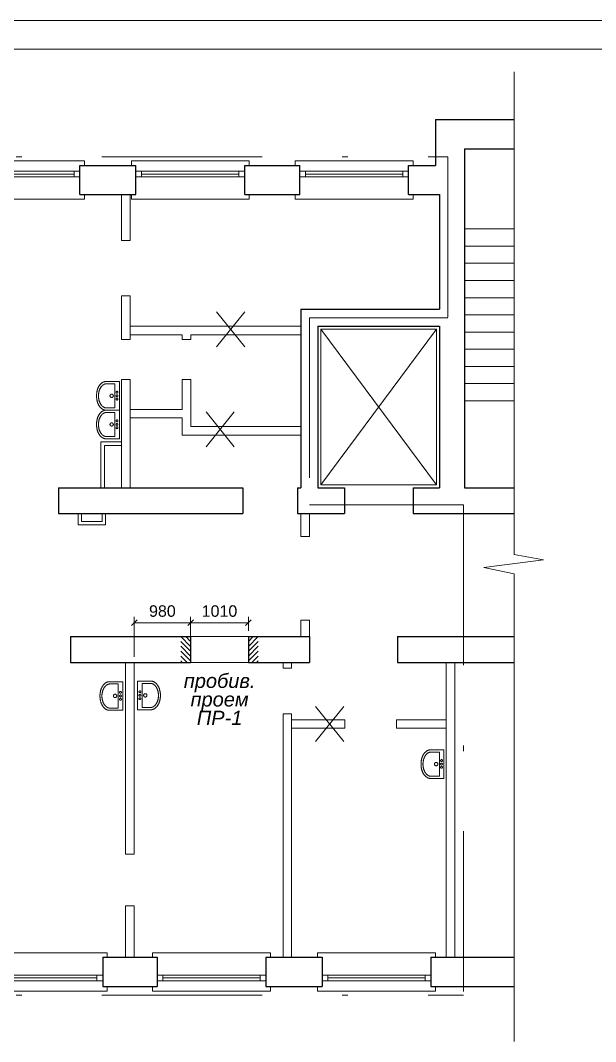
# Model space of a CAD drawing. Header units: metres. Extents: x 14591 to 15202, y 5442 to 5571.
# Drawn here: x 14736.59 to 14746.64, y 5489.96 to 5507.8 of the extents above; entities that cross this region are included whole.
import ezdxf

# ---------------------------------------------------------------- set-up
doc = ezdxf.new("R2010")
doc.units = ezdxf.units.M
doc.header["$MEASUREMENT"] = 0
doc.linetypes.add('DGN Style 3', pattern=[4.89804, 3.4986, -1.39944])
doc.linetypes.add('DGN Style 4', pattern=[5.601258, 2.79888, -1.39944, 0.003499, -1.39944])
doc.layers.get('Defpoints').update_dxf_attribs({"lineweight": 0})
for name, color, linetype, lineweight in [('Level 50', 7, 'Continuous', 0), ('Level 63', 7, 'Continuous', 0), ('Стены', 7, 'Continuous', 13)]:
    doc.layers.add(name, color=color, linetype=linetype, lineweight=lineweight)
doc.styles.add('Style-Arial', font='arial.ttf')
doc.styles.add('Style-Arial IF', font='ariali.ttf')
doc.styles.add('Style-txt', font='txt.shx')
doc.dimstyles.new('100', dxfattribs={"dimtxt": 0.25, "dimasz": 0.1875, "dimexe": 0.125, "dimexo": 0.125, "dimgap": 0.0625, "dimtad": 1, "dimdec": 0, "dimlfac": 1000, "dimzin": 11, "dimdsep": 46, "dimtxsty": 'Style-txt', "dimblk": 'OBLIQUE', "dimcen": 0.09, "dimadec": 0, "dimazin": 3, "dimtfac": 1, "dimtdec": 0, "dimtmove": 0, "dimatfit": 3, "dimldrblk": 'TerminatorOpen', "dimfxl": 1, "dimfrac": 2, "dimtzin": 11, "dimlwd": 0, "dimlwe": 0, "dimarcsym": 0})

# ---------------------------------------------------------------- blocks, each defined once
blk = doc.blocks.new('*U54')
at = {"layer": 'Стены', "color": 7, "linetype": 'Continuous', "lineweight": 0}
for p, q in [((-0.335, -1.03), (-0.335, 1.03)), ((-0.255, 1.03), (-0.335, 1.03)), ((0.335, 1.03), (0.255, 1.03)), ((0.335, -1.03), (0.335, 1.03)), ((-0.155, 0.85), (-0.155, -0.85)), ((-0.105, 0.85), (-0.105, -0.85)), ((-0.055, 0.85), (-0.055, -0.85)), ((-0.255, -1.03), (-0.335, -1.03)), ((0.255, -1.03), (0.335, -1.03))]:
    blk.add_line(p, q, dxfattribs=at)
at = {"layer": 'Стены', "color": 7, "linetype": 'Continuous', "lineweight": 30}
for p, q in [((0.255, 0.95), (-0.255, 0.95)), ((0.255, -0.95), (-0.255, -0.95))]:
    blk.add_line(p, q, dxfattribs=at)
at = {"layer": 'Стены', "color": 7, "linetype": 'Continuous', "lineweight": 13, "flags": 128}
for points in [[(-0.155, 0.85), (-0.155, 0.95), (-0.055, 0.95), (-0.055, 0.85), (-0.155, 0.85)], [(-0.155, -0.95), (-0.155, -0.85), (-0.055, -0.85), (-0.055, -0.95), (-0.155, -0.95)]]:
    blk.add_lwpolyline(points, close=True, dxfattribs=at)
blk = doc.blocks.new('ум6_1')
at = {"color": 5, "linetype": 'DGN Style 3', "lineweight": 0}
for p, q in [((-0.325, 0), (-0.325, -0.306)), ((0.325, 0), (-0.325, 0)), ((0.325, -0.306), (0.325, 0)), ((-0.274, -0.103), (-0.274, -0.294)), ((0.275, -0.103), (-0.274, -0.103)), ((0.275, -0.294), (0.275, -0.103))]:
    blk.add_line(p, q, dxfattribs=at)
for centre, radius in [((-0.082, -0.054), 0.0217), ((-0.001, -0.176), 0.0383), ((-0.001, -0.054), 0.0217), ((0.074, -0.054), 0.0217)]:
    blk.add_circle(centre, radius, dxfattribs=at)
for centre, radius, start, end in [((-0.18, -0.306), 0.145, 180, 212.1154), ((-0.094, -0.251), 0.247, 212.1154, 236.5784), ((-0.151, -0.294), 0.122, 180, 212.1154), ((-0.079, -0.248), 0.208, 212.1154, 236.5784), ((-0.037, -0.165), 0.35, 236.5784, 254.7118), ((-0.031, -0.175), 0.295, 236.5784, 254.7118), ((0.001, -0.061), 0.414, 254.7118, 270), ((0.001, -0.061), 0.414, 270, 285.2882), ((0.032, -0.175), 0.295, 285.2882, 303.4216), ((0.037, -0.165), 0.35, 285.2882, 303.4216), ((0.08, -0.248), 0.208, 303.4216, 327.8846), ((0.094, -0.251), 0.247, 303.4216, 327.8846), ((0.153, -0.294), 0.122, 327.8846, 0), ((0.18, -0.306), 0.145, 327.8846, 0), ((0, -0.029), 0.491, 254.7118, 270), ((0, -0.029), 0.491, 270, 285.2882)]:
    blk.add_arc(centre, radius, start, end, dxfattribs=at)
blk = doc.blocks.new('*U150')
at = {"layer": 'Level 50', "color": 7, "linetype": 'Continuous', "lineweight": 0}
blk.add_line((-20.487, 14.5), (20.513, 14.5), dxfattribs=at)
at = {"layer": 'Level 50', "color": 7, "linetype": 'Continuous', "lineweight": 13}
blk.add_line((-18.487, 14), (20.013, 14), dxfattribs=at)
blk = doc.blocks.new('формат_А3')
at = {"layer": 'Level 50', "color": 7, "linetype": 'Continuous', "lineweight": 13}
blk.add_blockref('*U150', (20.487, -14.5), dxfattribs=at)
blk = doc.blocks.new('*U192')
at = {"color": 5, "linetype": 'Continuous', "lineweight": 13}
for p, q in [((-0.246, 0.306), (0.246, -0.306)), ((-0.246, -0.306), (0.246, 0.306))]:
    blk.add_line(p, q, dxfattribs=at)
blk = doc.blocks.new('_Oblique')
at = {"color": 0, "linetype": 'ByBlock', "lineweight": -2}
blk.add_line((0.5, 0.5), (-0.5, -0.5), dxfattribs=at)
blk = doc.blocks.new('*D263')
at = {"color": 7, "linetype": 'Continuous', "lineweight": 0, "transparency": 16777216}
for p, q in [((14739.566, 5497.136), (14739.566, 5497.38)), ((14740.576, 5497.136), (14740.576, 5497.38))]:
    blk.add_line(p, q, dxfattribs=at)
at = {"color": 0, "linetype": 'Continuous', "lineweight": 0, "transparency": 16777216}
blk.add_line((14739.566, 5497.28), (14740.576, 5497.28), dxfattribs=at)
at = {"layer": 'Defpoints', "color": 0, "linetype": 'Continuous', "lineweight": 40, "transparency": 16777216}
for p in [(14740.576, 5497.28), (14739.566, 5497.036), (14740.576, 5497.036)]:
    blk.add_point(p, dxfattribs=at)
at = {"color": 0, "linetype": 'Continuous', "lineweight": 0, "transparency": 16777216, "xscale": 0.1, "yscale": 0.1, "zscale": 0.1, "rotation": 180}
blk.add_blockref('_Oblique', (14739.566, 5497.28), dxfattribs=at)
at = {"color": 0, "linetype": 'Continuous', "lineweight": 0, "transparency": 16777216, "xscale": 0.1, "yscale": 0.1, "zscale": 0.1}
blk.add_blockref('_Oblique', (14740.576, 5497.28), dxfattribs=at)
at = {"color": 0, "linetype": 'Continuous', "lineweight": 0, "transparency": 16777216, "insert": (14740.071, 5497.482), "char_height": 0.2, "attachment_point": 5, "style": 'Style-Arial'}
blk.add_mtext('1010', dxfattribs=at)
blk = doc.blocks.new('TerminatorOpen')
at = {"color": 0, "linetype": 'ByBlock', "lineweight": -2}
for q in [(-1, 0.5), (-1, 0), (-1, -0.5)]:
    blk.add_line((0, 0), q, dxfattribs=at)
blk = doc.blocks.new('*D264')
at = {"color": 7, "linetype": 'Continuous', "lineweight": 0, "transparency": 16777216}
for p, q in [((14738.582, 5496.686), (14738.582, 5497.38)), ((14739.566, 5496.911), (14739.566, 5497.38))]:
    blk.add_line(p, q, dxfattribs=at)
at = {"color": 0, "linetype": 'Continuous', "lineweight": 0, "transparency": 16777216}
blk.add_line((14738.582, 5497.28), (14739.566, 5497.28), dxfattribs=at)
at = {"layer": 'Defpoints', "color": 0, "linetype": 'Continuous', "lineweight": 40, "transparency": 16777216}
for p in [(14739.566, 5497.28), (14739.566, 5496.811), (14738.582, 5496.586)]:
    blk.add_point(p, dxfattribs=at)
at = {"color": 0, "linetype": 'Continuous', "lineweight": 0, "transparency": 16777216, "xscale": 0.1, "yscale": 0.1, "zscale": 0.1, "rotation": 180}
blk.add_blockref('_Oblique', (14738.582, 5497.28), dxfattribs=at)
at = {"color": 0, "linetype": 'Continuous', "lineweight": 0, "transparency": 16777216, "xscale": 0.1, "yscale": 0.1, "zscale": 0.1}
blk.add_blockref('_Oblique', (14739.566, 5497.28), dxfattribs=at)
at = {"color": 0, "linetype": 'Continuous', "lineweight": 0, "transparency": 16777216, "insert": (14739.074, 5497.482), "char_height": 0.2, "attachment_point": 5, "style": 'Style-Arial'}
blk.add_mtext('980', dxfattribs=at)
blk = doc.blocks.new('*U93')
at = {"color": 5, "linetype": 'Continuous', "lineweight": 13}
for p, q in [((-0.085, 0.055), (0.084, 0.225)), ((-0.085, 0.14), (-0.001, 0.225)), ((-0.085, -0.029), (0.085, 0.141)), ((-0.085, -0.114), (0.085, 0.056)), ((-0.085, -0.199), (0.085, -0.029)), ((-0.026, -0.225), (0.085, -0.113)), ((0.059, -0.225), (0.085, -0.198))]:
    blk.add_line(p, q, dxfattribs=at)

msp = doc.modelspace()

# ---------------------------------------------------------------- linework, layer by layer
at = {"color": 5, "linetype": 'DGN Style 3', "lineweight": 13}
for p, q in [((14741.49157841, 5502.4560496), (14738.51157841, 5502.4560496)), ((14739.42157841, 5502.3060496), (14738.51157841, 5502.3060496)), ((14739.42157841, 5502.3060496), (14739.42157841, 5502.2260496)), ((14739.57157841, 5502.2260496), (14739.42157841, 5502.2260496)), ((14741.49157841, 5502.3060496), (14739.57157841, 5502.3060496)), ((14739.57157841, 5502.3060496), (14739.57157841, 5502.2260496)), ((14739.57157841, 5501.5260496), (14739.42157841, 5501.5260496)), ((14739.42157841, 5501.5260496), (14739.42157841, 5501.0060496)), ((14739.57157841, 5501.5260496), (14739.57157841, 5500.7060496)), ((14739.42157841, 5501.0060496), (14738.51157841, 5501.0060496)), ((14739.42157841, 5500.8560496), (14738.51157841, 5500.8560496)), ((14739.42157841, 5500.8560496), (14739.42157841, 5500.5560496)), ((14741.49157841, 5500.5560496), (14739.42157841, 5500.5560496)), ((14741.49157841, 5500.7060496), (14739.57157841, 5500.7060496)), ((14741.33157841, 5495.5860496), (14742.26157841, 5495.5860496)), ((14742.26157841, 5495.5860496), (14742.26157841, 5495.4360496)), ((14743.16157841, 5495.5860496), (14743.16157841, 5495.4360496)), ((14743.16157841, 5495.5860496), (14744.03157841, 5495.5860496)), ((14741.33157841, 5495.4360496), (14742.26157841, 5495.4360496)), ((14743.16157841, 5495.4360496), (14744.03157841, 5495.4360496))]:
    msp.add_line(p, q, dxfattribs=at)
at = {"color": 5, "linetype": 'Continuous', "lineweight": 30}
for p, q in [((14739.56607245, 5497.0360496), (14739.56607245, 5496.5860496)), ((14740.57607245, 5497.0360496), (14740.57607245, 5496.5860496))]:
    msp.add_line(p, q, dxfattribs=at)
at = {"color": 5, "linetype": 'DGN Style 3', "lineweight": 0}
for p, q in [((14739.56607245, 5497.0360496), (14740.57607245, 5497.0360496)), ((14740.57607245, 5496.5860496), (14739.56607245, 5496.5860496))]:
    msp.add_line(p, q, dxfattribs=at)
at = {"color": 7, "linetype": 'Continuous', "lineweight": 0, "flags": 128}
msp.add_lwpolyline([(14745.21977185, 5506.90055902), (14745.21977185, 5498.47291608), (14745.72801868, 5498.37825355), (14744.68951047, 5498.24274101), (14745.21977185, 5498.13479558), (14745.21977185, 5489.9639522)], dxfattribs=at)
at = {"layer": 'Level 63', "color": 1, "linetype": 'DGN Style 4', "lineweight": 13}
for p, q in [((14726.62157841, 5505.4160496), (14744.06157841, 5505.4160496)), ((14744.06157841, 5505.4160496), (14744.06157841, 5502.6060496)), ((14741.64157841, 5502.6060496), (14744.06157841, 5502.6060496)), ((14741.64157841, 5502.6060496), (14741.64157841, 5499.3360496)), ((14741.64157841, 5499.3360496), (14744.33157841, 5499.3360496)), ((14744.33157841, 5499.3360496), (14744.33157841, 5490.7760496)), ((14726.62157841, 5490.7760496), (14744.33157841, 5490.7760496))]:
    msp.add_line(p, q, dxfattribs=at)
at = {"layer": 'Стены', "color": 7, "linetype": 'Continuous', "lineweight": 30}
for p, q in [((14743.84157841, 5506.0660496), (14743.84157841, 5505.2660496)), ((14743.84157841, 5506.0660496), (14745.21977185, 5506.0660496)), ((14744.35157841, 5505.5560496), (14744.35157841, 5499.6360496)), ((14744.35157841, 5505.5560496), (14745.21977185, 5505.5560496)), ((14737.63157841, 5505.2660496), (14738.61157841, 5505.2660496)), ((14740.51157841, 5505.2660496), (14741.47157841, 5505.2660496)), ((14743.37157841, 5505.2660496), (14743.84157841, 5505.2660496)), ((14737.63157841, 5504.7560496), (14738.61157841, 5504.7560496)), ((14740.51157841, 5504.7560496), (14741.47157841, 5504.7560496)), ((14743.37157841, 5504.7560496), (14743.91157841, 5504.7560496)), ((14743.91157841, 5504.7560496), (14743.91157841, 5502.7560496)), ((14741.49157841, 5502.7560496), (14743.91157841, 5502.7560496)), ((14741.49157841, 5502.7560496), (14741.49157841, 5499.6360496)), ((14741.79157841, 5502.4560496), (14743.91157841, 5502.4560496)), ((14741.79157841, 5502.4560496), (14741.79157841, 5499.6360496)), ((14743.91157841, 5502.4560496), (14743.91157841, 5499.6360496)), ((14737.26157841, 5499.6360496), (14737.26157841, 5499.1860496)), ((14737.26157841, 5499.6360496), (14740.48157841, 5499.6360496)), ((14740.48157841, 5499.6360496), (14740.48157841, 5499.1860496)), ((14741.43157841, 5499.6360496), (14741.43157841, 5499.1860496)), ((14741.43157841, 5499.6360496), (14741.49157841, 5499.6360496)), ((14741.79157841, 5499.6360496), (14742.25157841, 5499.6360496)), ((14742.25157841, 5499.6360496), (14742.25157841, 5499.1860496)), ((14743.45157841, 5499.6360496), (14743.45157841, 5499.1860496)), ((14743.45157841, 5499.6360496), (14743.91157841, 5499.6360496)), ((14744.35157841, 5499.6360496), (14745.21977185, 5499.6360496)), ((14737.26157841, 5499.1860496), (14740.48157841, 5499.1860496)), ((14741.43157841, 5499.1860496), (14742.25157841, 5499.1860496)), ((14743.45157841, 5499.1860496), (14745.21977185, 5499.1860496)), ((14737.47157841, 5497.0360496), (14737.47157841, 5496.5860496)), ((14737.47157841, 5497.0360496), (14739.56607245, 5497.0360496)), ((14740.57607245, 5497.0360496), (14741.64157841, 5497.0360496)), ((14741.64157841, 5497.0360496), (14741.64157841, 5496.5860496)), ((14743.18157841, 5497.0360496), (14745.21977185, 5497.0360496)), ((14743.18157841, 5497.0360496), (14743.18157841, 5496.5860496)), ((14737.47157841, 5496.5860496), (14739.56607245, 5496.5860496)), ((14740.57607245, 5496.5860496), (14741.64157841, 5496.5860496)), ((14743.18157841, 5496.5860496), (14745.21977185, 5496.5860496)), ((14738.03157841, 5491.4360496), (14738.98157841, 5491.4360496)), ((14740.88157841, 5491.4360496), (14741.86157841, 5491.4360496)), ((14743.76157841, 5491.4360496), (14745.21977185, 5491.4360496)), ((14738.03157841, 5490.9260496), (14738.98157841, 5490.9260496)), ((14740.88157841, 5490.9260496), (14741.86157841, 5490.9260496)), ((14743.76157841, 5490.9260496), (14745.21977185, 5490.9260496))]:
    msp.add_line(p, q, dxfattribs=at)
at = {"layer": 'Стены', "color": 7, "linetype": 'Continuous', "lineweight": 13}
for p, q in [((14738.36157841, 5504.7560496), (14738.36157841, 5503.9560496)), ((14738.51157841, 5504.7560496), (14738.51157841, 5503.9560496)), ((14738.36157841, 5503.9560496), (14738.51157841, 5503.9560496)), ((14738.36157841, 5502.9860496), (14738.51157841, 5502.9860496)), ((14738.36157841, 5502.9860496), (14738.36157841, 5502.2260496)), ((14738.51157841, 5502.9860496), (14738.51157841, 5502.2260496)), ((14738.51157841, 5502.2260496), (14738.36157841, 5502.2260496)), ((14738.51157841, 5501.5260496), (14738.36157841, 5501.5260496)), ((14738.36157841, 5501.5260496), (14738.36157841, 5499.6360496)), ((14738.51157841, 5501.5260496), (14738.51157841, 5499.6360496)), ((14738.00157841, 5500.4360496), (14738.36157841, 5500.4360496)), ((14738.00157841, 5500.4360496), (14738.00157841, 5499.6360496)), ((14737.60157841, 5499.1860496), (14737.60157841, 5498.9860496)), ((14738.08157841, 5499.1860496), (14738.08157841, 5498.9860496)), ((14741.49157841, 5499.1860496), (14741.49157841, 5498.7860496)), ((14741.64157841, 5499.1860496), (14741.64157841, 5498.7860496)), ((14737.60157841, 5498.9860496), (14738.08157841, 5498.9860496)), ((14741.49157841, 5498.7860496), (14741.64157841, 5498.7860496)), ((14741.49157841, 5497.3260496), (14741.64157841, 5497.3260496)), ((14741.49157841, 5497.3260496), (14741.49157841, 5497.0360496)), ((14741.64157841, 5497.3260496), (14741.64157841, 5497.0360496)), ((14738.43157841, 5496.5860496), (14738.43157841, 5493.2360496)), ((14738.58157841, 5496.5860496), (14738.58157841, 5493.2360496)), ((14741.18157841, 5496.5860496), (14741.18157841, 5496.4860496)), ((14741.18157841, 5496.4860496), (14741.33157841, 5496.4860496)), ((14741.33157841, 5496.5860496), (14741.33157841, 5496.4860496)), ((14744.03157841, 5496.5860496), (14744.03157841, 5491.4360496)), ((14744.18157841, 5496.5860496), (14744.18157841, 5491.4360496)), ((14741.18157841, 5495.6860496), (14741.33157841, 5495.6860496)), ((14741.18157841, 5495.6860496), (14741.18157841, 5491.4360496)), ((14741.33157841, 5495.6860496), (14741.33157841, 5491.4360496)), ((14738.43157841, 5493.2360496), (14738.58157841, 5493.2360496)), ((14738.43157841, 5492.3360496), (14738.58157841, 5492.3360496)), ((14738.43157841, 5492.3360496), (14738.43157841, 5491.4360496)), ((14738.58157841, 5492.3360496), (14738.58157841, 5491.4360496))]:
    msp.add_line(p, q, dxfattribs=at)
at = {"layer": 'Стены', "color": 7, "linetype": 'Continuous', "lineweight": 0}
for p, q in [((14744.35157841, 5504.1560496), (14745.21977185, 5504.1560496)), ((14744.35157841, 5503.8560496), (14745.21977185, 5503.8560496)), ((14744.35157841, 5503.5560496), (14745.21977185, 5503.5560496)), ((14744.35157841, 5503.2560496), (14745.21977185, 5503.2560496)), ((14744.35157841, 5502.9560496), (14745.21977185, 5502.9560496)), ((14744.35157841, 5502.6560496), (14745.21977185, 5502.6560496)), ((14741.84157841, 5502.4060496), (14743.86157841, 5499.6860496)), ((14743.86157841, 5502.4060496), (14741.84157841, 5499.6860496)), ((14744.35157841, 5502.3560496), (14745.21977185, 5502.3560496)), ((14744.35157841, 5502.0560496), (14745.21977185, 5502.0560496)), ((14744.35157841, 5501.7560496), (14745.21977185, 5501.7560496)), ((14744.35157841, 5501.4560496), (14745.21977185, 5501.4560496)), ((14744.35157841, 5501.1560496), (14745.21977185, 5501.1560496)), ((14738.06157841, 5500.3760496), (14738.36157841, 5500.3760496)), ((14738.06157841, 5500.3760496), (14738.06157841, 5499.6360496)), ((14737.66157841, 5499.1860496), (14737.66157841, 5499.0460496)), ((14738.02157841, 5499.1860496), (14738.02157841, 5499.0460496)), ((14737.66157841, 5499.0460496), (14738.02157841, 5499.0460496))]:
    msp.add_line(p, q, dxfattribs=at)
at = {"layer": 'Стены', "color": 7, "linetype": 'Continuous', "lineweight": 0, "flags": 128}
msp.add_lwpolyline([(14743.86157841, 5502.4060496), (14741.84157841, 5502.4060496), (14741.84157841, 5499.6860496), (14743.86157841, 5499.6860496), (14743.86157841, 5502.4060496)], close=True, dxfattribs=at)

# ---------------------------------------------------------------- block references
at = {"color": 5, "linetype": 'Continuous', "lineweight": 13}
for name, p in [('*U192', (14740.26515411, 5502.4025625)), ('*U192', (14740.08383183, 5500.65567643)), ('*U93', (14740.66141381, 5496.81094906)), ('*U192', (14741.99527089, 5495.51096461))]:
    msp.add_blockref(name, p, dxfattribs=at)
at = {"color": 5, "linetype": 'DGN Style 3', "lineweight": 0, "xscale": 0.7689468503965201, "yscale": 0.7689468503965201, "zscale": 0.7689468503965201, "rotation": 270}
for p in [(14738.32348519, 5501.24188635), (14738.32348519, 5500.74188635), (14738.38339279, 5495.99985809), (14743.99037377, 5494.80975777)]:
    msp.add_blockref('ум6_1', p, dxfattribs=at)
at = {"color": 5, "linetype": 'Continuous', "lineweight": 13, "extrusion": (0, 0, -1)}
msp.add_blockref('*U93', (-14739.48073109, 5496.81094906), dxfattribs=at)
at = {"color": 5, "linetype": 'DGN Style 3', "lineweight": 0, "extrusion": (0, 0, -1), "xscale": 0.7689468503965201, "yscale": 0.7689468503965201, "zscale": 0.7689468503965201, "rotation": 270}
msp.add_blockref('ум6_1', (-14738.63986113, 5496.00978584), dxfattribs=at)
at = {"layer": 'Level 50', "color": 7, "linetype": 'Continuous', "lineweight": 13}
msp.add_blockref('формат_А3', (14722.70272434, 5507.79848889), dxfattribs=at)
at = {"layer": 'Стены', "color": 7, "linetype": 'Continuous', "lineweight": 30}
for p, rotation in [((14736.68162788, 5505.01103017), 270), ((14739.56162788, 5505.01103017), 270), ((14742.42162788, 5505.01103017), 270), ((14737.08152895, 5491.18106902), 90), ((14739.93152895, 5491.18106902), 90), ((14742.81152895, 5491.18106902), 90)]:
    msp.add_blockref('*U54', p, dxfattribs=dict(at, rotation=rotation))

# ---------------------------------------------------------------- texts
at = {"color": 7, "linetype": 'Continuous', "lineweight": 0, "insert": (14740.07296336, 5495.94117463), "char_height": 0.25, "attachment_point": 5, "line_spacing_factor": 0.776524, "style": 'Style-Arial IF'}
msp.add_mtext('пробив. \\Pпроем\\PПР-1', dxfattribs=at)

# ---------------------------------------------------------------- dimensions: what is measured, and where the dimension line sits
at = {"color": 7, "linetype": 'Continuous', "lineweight": 0}
dim = msp.add_linear_dim(base=(14739.56607245, 5497.27957042), p1=(14738.58157841, 5496.5860496), p2=(14739.56607245, 5496.8110496), text='980', dimstyle='100', override={"dimtxt": 0.2, "dimasz": 0.1, "dimexe": 0.1, "dimexo": 0.1, "dimgap": 0.1, "dimtxsty": 'Style-Arial', "dimclre": 7, "dimtofl": 0, "dimfrac": 0}, dxfattribs=at)
dim.commit()
dim.dimension.update_dxf_attribs({"geometry": '*D264', "text_midpoint": (14739.07382543, 5497.48168502)})
dim = msp.add_linear_dim(base=(14740.57607245, 5497.27957042), p1=(14739.56607245, 5497.0360496), p2=(14740.57607245, 5497.0360496), dimstyle='100', override={"dimtxt": 0.2, "dimasz": 0.1, "dimexe": 0.1, "dimexo": 0.1, "dimgap": 0.1, "dimdec": 4, "dimtxsty": 'Style-Arial', "dimclre": 7, "dimtdec": 4, "dimtofl": 0, "dimfrac": 0}, dxfattribs=at)
dim.commit()
dim.dimension.update_dxf_attribs({"geometry": '*D263', "text_midpoint": (14740.07107245, 5497.48168502)})

doc.saveas('drawing.dxf')
